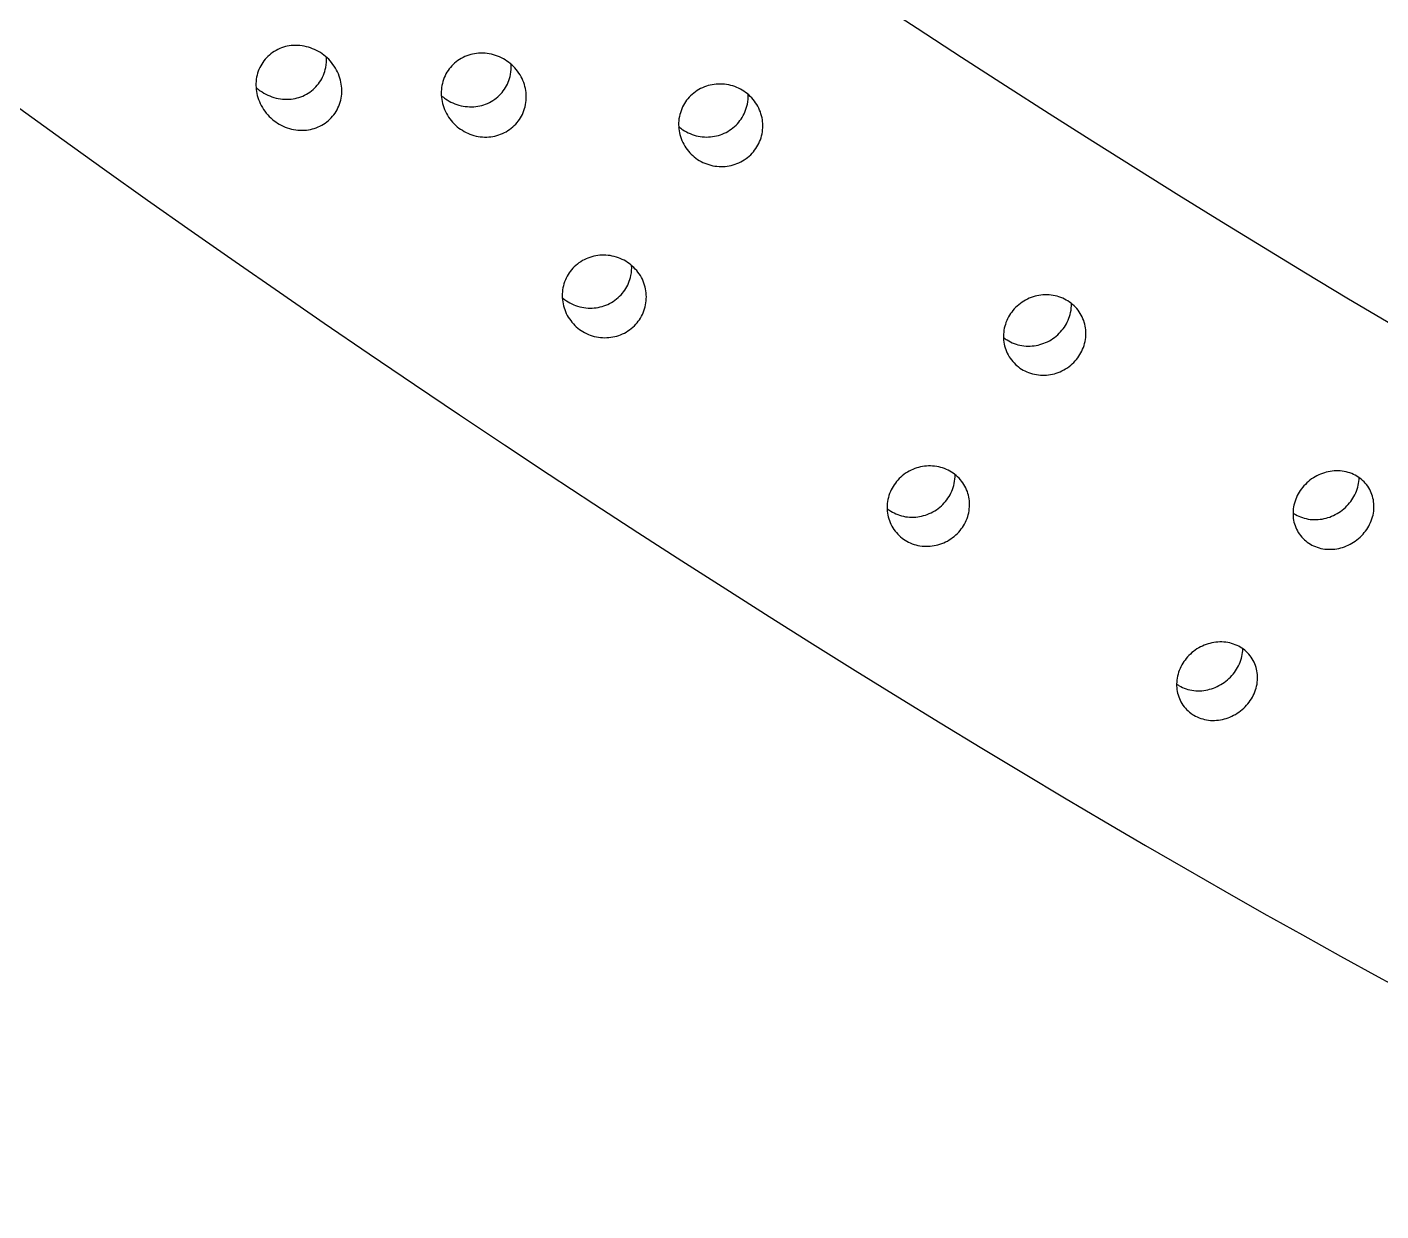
# Model space of a CAD drawing. Extents: x 646 to 726, y 789 to 934.
# Drawn here: x 693.015 to 694.213, y 829.822 to 830.87 of the extents above; entities that cross this region are included whole.
import ezdxf

# ---------------------------------------------------------------- set-up
doc = ezdxf.new("R2010")
doc.units = 0
doc.header["$MEASUREMENT"] = 0
for name, color, linetype in [('1', 4, 'Continuous'), ('1_CYAN', 4, 'Continuous'), ('DIM', 3, 'Continuous')]:
    doc.layers.add(name, color=color, linetype=linetype)

# ---------------------------------------------------------------- blocks, each defined once
blk = doc.blocks.new('SUCTION')
at = {"layer": '1'}
for centre, major_axis, start_param, end_param in [((0.5106, 0.0668), (-0.0289, 1.8748), 3.141593, 6.283185), ((0.0017, 0.059), (-0.0289, 1.8748), 3.141593, 6.283185), ((-0.4641, 0.0518), (-0.022, 1.427), 2.994561, 6.430217)]:
    blk.add_ellipse(centre, major_axis=major_axis, ratio=0.145722, start_param=start_param, end_param=end_param, dxfattribs=at)
at = {"layer": '1', "color": 3}
for points, knots in [([(0.4086, 0.8146), (0.4041, 0.8146), (0.3991, 0.8154), (0.3899, 0.8187), (0.3856, 0.8212), (0.3786, 0.8272), (0.3755, 0.831), (0.3711, 0.8394), (0.3698, 0.8439), (0.3691, 0.8524), (0.3696, 0.857), (0.3727, 0.8655), (0.3752, 0.8693), (0.3812, 0.8754), (0.385, 0.8781), (0.3937, 0.8816), (0.3985, 0.8825), (0.4076, 0.8827), (0.4126, 0.8819), (0.4218, 0.8786), (0.4261, 0.8761), (0.4331, 0.8702), (0.4363, 0.8664), (0.4407, 0.8581), (0.442, 0.8536), (0.4427, 0.845), (0.4422, 0.8404), (0.4391, 0.832), (0.4366, 0.8281), (0.4306, 0.8219), (0.4267, 0.8193), (0.418, 0.8157), (0.4132, 0.8147), (0.4086, 0.8146)], [0, 0, 0, 0, 0.0138713, 0.0138713, 0.0277426, 0.0277426, 0.0418409, 0.0418409, 0.0559392, 0.0559392, 0.0700768, 0.0700768, 0.0842144, 0.0842144, 0.0980898, 0.0980898, 0.1119652, 0.1119652, 0.1258405, 0.1258405, 0.1397159, 0.1397159, 0.1538535, 0.1538535, 0.1679911, 0.1679911, 0.1820894, 0.1820894, 0.1961877, 0.1961877, 0.210059, 0.210059, 0.2239303, 0.2239303, 0.2239303, 0.2239303]), ([(0.5918, 0.8175), (0.5872, 0.8174), (0.5823, 0.8182), (0.573, 0.8215), (0.5688, 0.8241), (0.5618, 0.83), (0.5586, 0.8338), (0.5542, 0.8422), (0.5529, 0.8467), (0.5522, 0.8553), (0.5528, 0.8598), (0.5558, 0.8683), (0.5583, 0.8721), (0.5643, 0.8782), (0.5681, 0.8809), (0.5768, 0.8844), (0.5816, 0.8854), (0.5908, 0.8855), (0.5957, 0.8847), (0.6049, 0.8814), (0.6092, 0.8789), (0.6162, 0.873), (0.6194, 0.8693), (0.6238, 0.8609), (0.6251, 0.8564), (0.6259, 0.8479), (0.6253, 0.8433), (0.6223, 0.8348), (0.6197, 0.8309), (0.6137, 0.8248), (0.6099, 0.8221), (0.6012, 0.8185), (0.5964, 0.8175), (0.5918, 0.8175)], [0, 0, 0, 0, 0.0138713, 0.0138713, 0.0277426, 0.0277426, 0.0418409, 0.0418409, 0.0559392, 0.0559392, 0.0700768, 0.0700768, 0.0842144, 0.0842144, 0.0980898, 0.0980898, 0.1119652, 0.1119652, 0.1258405, 0.1258405, 0.1397159, 0.1397159, 0.1538535, 0.1538535, 0.1679911, 0.1679911, 0.1820894, 0.1820894, 0.1961877, 0.1961877, 0.210059, 0.210059, 0.2239303, 0.2239303, 0.2239303, 0.2239303]), ([(0.4285, 0.8208), (0.4285, 0.8217), (0.4285, 0.8226), (0.428, 0.8278), (0.4267, 0.8323), (0.4223, 0.8407), (0.4191, 0.8444), (0.4121, 0.8503), (0.4078, 0.8528), (0.3986, 0.8561), (0.3936, 0.8568), (0.3845, 0.8567), (0.3797, 0.8558), (0.3732, 0.8531), (0.3712, 0.852), (0.3693, 0.8508)], [0.05294318, 0.05294318, 0.05294318, 0.05294318, 0.055987, 0.055987, 0.07015487, 0.07015487, 0.08432275, 0.08432275, 0.0981971, 0.0981971, 0.11207146, 0.11207146, 0.12594581, 0.12594581, 0.1327949, 0.1327949, 0.1327949, 0.1327949]), ([(0.6117, 0.8236), (0.6117, 0.8245), (0.6116, 0.8255), (0.6112, 0.8306), (0.6099, 0.8352), (0.6054, 0.8435), (0.6023, 0.8473), (0.5952, 0.8531), (0.5909, 0.8556), (0.5817, 0.8589), (0.5768, 0.8597), (0.5676, 0.8595), (0.5628, 0.8586), (0.5563, 0.856), (0.5543, 0.8549), (0.5525, 0.8536)], [0.05294318, 0.05294318, 0.05294318, 0.05294318, 0.055987, 0.055987, 0.07015487, 0.07015487, 0.08432275, 0.08432275, 0.0981971, 0.0981971, 0.11207146, 0.11207146, 0.12594581, 0.12594581, 0.1327949, 0.1327949, 0.1327949, 0.1327949]), ([(0.6112, 0.5177), (0.6066, 0.5176), (0.6017, 0.5184), (0.5925, 0.5219), (0.5883, 0.5246), (0.5815, 0.5309), (0.5785, 0.5348), (0.5743, 0.5436), (0.5731, 0.5483), (0.5726, 0.5572), (0.5733, 0.562), (0.5765, 0.5708), (0.5791, 0.5749), (0.5852, 0.5813), (0.5892, 0.584), (0.5979, 0.5878), (0.6028, 0.5888), (0.6119, 0.5889), (0.6169, 0.5881), (0.6261, 0.5846), (0.6303, 0.5819), (0.6371, 0.5758), (0.6402, 0.5718), (0.6444, 0.5631), (0.6456, 0.5584), (0.646, 0.5494), (0.6454, 0.5447), (0.6421, 0.5358), (0.6395, 0.5318), (0.6334, 0.5253), (0.6294, 0.5225), (0.6206, 0.5187), (0.6158, 0.5177), (0.6112, 0.5177)], [0, 0, 0, 0, 0.0138846, 0.0138846, 0.0277691, 0.0277691, 0.0416534, 0.0416534, 0.0555377, 0.0555377, 0.0694237, 0.0694237, 0.0833096, 0.0833096, 0.0971943, 0.0971943, 0.1110791, 0.1110791, 0.1249638, 0.1249638, 0.1388485, 0.1388485, 0.1527345, 0.1527345, 0.1666205, 0.1666205, 0.1805047, 0.1805047, 0.194389, 0.194389, 0.2082736, 0.2082736, 0.2221581, 0.2221581, 0.2221581, 0.2221581]), ([(0.4281, 0.5148), (0.4235, 0.5148), (0.4186, 0.5156), (0.4094, 0.5191), (0.4052, 0.5218), (0.3984, 0.528), (0.3953, 0.532), (0.3912, 0.5407), (0.39, 0.5455), (0.3895, 0.5544), (0.3901, 0.5592), (0.3934, 0.568), (0.396, 0.572), (0.4021, 0.5784), (0.406, 0.5812), (0.4148, 0.585), (0.4196, 0.5859), (0.4288, 0.5861), (0.4337, 0.5853), (0.4429, 0.5818), (0.4472, 0.5791), (0.454, 0.5729), (0.457, 0.569), (0.4612, 0.5603), (0.4624, 0.5555), (0.4629, 0.5466), (0.4622, 0.5418), (0.459, 0.533), (0.4564, 0.5289), (0.4503, 0.5225), (0.4463, 0.5197), (0.4375, 0.5159), (0.4327, 0.5149), (0.4281, 0.5148)], [0, 0, 0, 0, 0.0138846, 0.0138846, 0.0277691, 0.0277691, 0.0416534, 0.0416534, 0.0555377, 0.0555377, 0.0694237, 0.0694237, 0.0833096, 0.0833096, 0.0971943, 0.0971943, 0.1110791, 0.1110791, 0.1249638, 0.1249638, 0.1388485, 0.1388485, 0.1527345, 0.1527345, 0.1666205, 0.1666205, 0.1805047, 0.1805047, 0.194389, 0.194389, 0.2082736, 0.2082736, 0.2221581, 0.2221581, 0.2221581, 0.2221581]), ([(0.6321, 0.5247), (0.6321, 0.526), (0.6322, 0.5273), (0.6318, 0.5331), (0.6307, 0.5378), (0.6265, 0.5465), (0.6234, 0.5504), (0.6166, 0.5566), (0.6123, 0.5593), (0.6031, 0.5628), (0.5982, 0.5636), (0.589, 0.5634), (0.5842, 0.5625), (0.5773, 0.5595), (0.575, 0.5582), (0.5729, 0.5566)], [0.05152079, 0.05152079, 0.05152079, 0.05152079, 0.05553775, 0.05553775, 0.06942391, 0.06942391, 0.08331008, 0.08331008, 0.09719486, 0.09719486, 0.11107963, 0.11107963, 0.12496441, 0.12496441, 0.13282261, 0.13282261, 0.13282261, 0.13282261]), ([(0.4489, 0.5218), (0.449, 0.5232), (0.449, 0.5245), (0.4487, 0.5302), (0.4475, 0.535), (0.4433, 0.5437), (0.4403, 0.5476), (0.4334, 0.5538), (0.4292, 0.5565), (0.42, 0.5599), (0.4151, 0.5608), (0.4059, 0.5606), (0.4011, 0.5596), (0.3942, 0.5567), (0.3919, 0.5554), (0.3897, 0.5538)], [0.05152079, 0.05152079, 0.05152079, 0.05152079, 0.05553775, 0.05553775, 0.06942391, 0.06942391, 0.08331008, 0.08331008, 0.09719486, 0.09719486, 0.11107963, 0.11107963, 0.12496441, 0.12496441, 0.13282261, 0.13282261, 0.13282261, 0.13282261]), ([(0.4403, 0.1717), (0.4357, 0.1716), (0.4308, 0.1725), (0.4218, 0.1762), (0.4176, 0.179), (0.411, 0.1855), (0.408, 0.1897), (0.404, 0.1989), (0.403, 0.2039), (0.4027, 0.2133), (0.4035, 0.2183), (0.407, 0.2275), (0.4097, 0.2318), (0.416, 0.2385), (0.42, 0.2414), (0.4289, 0.2453), (0.4337, 0.2463), (0.4429, 0.2464), (0.4478, 0.2456), (0.4568, 0.2419), (0.461, 0.2392), (0.4677, 0.2327), (0.4706, 0.2285), (0.4746, 0.2194), (0.4757, 0.2144), (0.4759, 0.205), (0.4751, 0.2), (0.4716, 0.1907), (0.4689, 0.1864), (0.4626, 0.1797), (0.4586, 0.1767), (0.4497, 0.1728), (0.4448, 0.1718), (0.4403, 0.1717)], [0, 0, 0, 0, 0.0138754, 0.0138754, 0.0277508, 0.0277508, 0.0418876, 0.0418876, 0.0560244, 0.0560244, 0.070122, 0.070122, 0.0842195, 0.0842195, 0.0980909, 0.0980909, 0.1119622, 0.1119622, 0.1258335, 0.1258335, 0.1397049, 0.1397049, 0.1538024, 0.1538024, 0.1679, 0.1679, 0.1820368, 0.1820368, 0.1961736, 0.1961736, 0.210049, 0.210049, 0.2239244, 0.2239244, 0.2239244, 0.2239244]), ([(0.6234, 0.1745), (0.6188, 0.1745), (0.6139, 0.1753), (0.6049, 0.179), (0.6008, 0.1818), (0.5941, 0.1883), (0.5912, 0.1925), (0.5872, 0.2017), (0.5861, 0.2067), (0.5859, 0.2161), (0.5867, 0.2211), (0.5901, 0.2304), (0.5929, 0.2346), (0.5992, 0.2413), (0.6032, 0.2442), (0.612, 0.2481), (0.6169, 0.2491), (0.626, 0.2493), (0.6309, 0.2484), (0.64, 0.2448), (0.6441, 0.242), (0.6508, 0.2355), (0.6538, 0.2313), (0.6578, 0.2222), (0.6588, 0.2172), (0.6591, 0.2078), (0.6583, 0.2028), (0.6548, 0.1935), (0.652, 0.1892), (0.6457, 0.1825), (0.6417, 0.1796), (0.6328, 0.1756), (0.628, 0.1746), (0.6234, 0.1745)], [0, 0, 0, 0, 0.0138754, 0.0138754, 0.0277508, 0.0277508, 0.0418876, 0.0418876, 0.0560244, 0.0560244, 0.070122, 0.070122, 0.0842195, 0.0842195, 0.0980909, 0.0980909, 0.1119622, 0.1119622, 0.1258335, 0.1258335, 0.1397049, 0.1397049, 0.1538024, 0.1538024, 0.1679, 0.1679, 0.1820368, 0.1820368, 0.1961736, 0.1961736, 0.210049, 0.210049, 0.2239244, 0.2239244, 0.2239244, 0.2239244]), ([(0.4617, 0.1793), (0.4618, 0.1809), (0.4619, 0.1824), (0.4617, 0.1887), (0.4607, 0.1937), (0.4567, 0.2028), (0.4538, 0.207), (0.4471, 0.2135), (0.4429, 0.2163), (0.4339, 0.2199), (0.429, 0.2208), (0.4198, 0.2206), (0.415, 0.2196), (0.4078, 0.2165), (0.4053, 0.2149), (0.403, 0.2132)], [0.05151258, 0.05151258, 0.05151258, 0.05151258, 0.05608271, 0.05608271, 0.07020559, 0.07020559, 0.08432848, 0.08432848, 0.0981983, 0.0981983, 0.11206812, 0.11206812, 0.12593795, 0.12593795, 0.13438506, 0.13438506, 0.13438506, 0.13438506]), ([(0.6448, 0.1821), (0.645, 0.1837), (0.645, 0.1853), (0.6449, 0.1915), (0.6438, 0.1965), (0.6398, 0.2057), (0.6369, 0.2098), (0.6302, 0.2163), (0.6261, 0.2191), (0.617, 0.2228), (0.6121, 0.2236), (0.603, 0.2235), (0.5981, 0.2225), (0.591, 0.2193), (0.5884, 0.2178), (0.5862, 0.216)], [0.05151258, 0.05151258, 0.05151258, 0.05151258, 0.05608271, 0.05608271, 0.07020559, 0.07020559, 0.08432848, 0.08432848, 0.0981983, 0.0981983, 0.11206812, 0.11206812, 0.12593795, 0.12593795, 0.13438506, 0.13438506, 0.13438506, 0.13438506]), ([(0.5385, -0.0162), (0.534, -0.0163), (0.5291, -0.0154), (0.5202, -0.0117), (0.5161, -0.0088), (0.5095, -0.0022), (0.5066, 0.0022), (0.5027, 0.0116), (0.5017, 0.0168), (0.5016, 0.0264), (0.5025, 0.0316), (0.5061, 0.0411), (0.5089, 0.0455), (0.5153, 0.0524), (0.5193, 0.0553), (0.5282, 0.0593), (0.5331, 0.0603), (0.5422, 0.0605), (0.5471, 0.0596), (0.556, 0.0559), (0.5601, 0.0531), (0.5668, 0.0464), (0.5697, 0.0421), (0.5736, 0.0327), (0.5745, 0.0276), (0.5747, 0.0179), (0.5738, 0.0127), (0.5701, 0.0031), (0.5673, -0.0013), (0.5608, -0.0081), (0.5568, -0.0111), (0.548, -0.0151), (0.5431, -0.0162), (0.5385, -0.0162)], [0, 0, 0, 0, 0.0138608, 0.0138608, 0.0277216, 0.0277216, 0.0422229, 0.0422229, 0.0567241, 0.0567241, 0.0711596, 0.0711596, 0.0855951, 0.0855951, 0.0994487, 0.0994487, 0.1133024, 0.1133024, 0.127156, 0.127156, 0.1410097, 0.1410097, 0.1554452, 0.1554452, 0.1698806, 0.1698806, 0.1843819, 0.1843819, 0.1988832, 0.1988832, 0.212744, 0.212744, 0.2266048, 0.2266048, 0.2266048, 0.2266048]), ([(0.5601, -0.0084), (0.5602, -0.0068), (0.5603, -0.0052), (0.5603, 0.0012), (0.5593, 0.0064), (0.5554, 0.0158), (0.5525, 0.0202), (0.5459, 0.0268), (0.5418, 0.0297), (0.5328, 0.0334), (0.528, 0.0342), (0.5188, 0.0341), (0.514, 0.0331), (0.5068, 0.0298), (0.5042, 0.0282), (0.5019, 0.0264)], [0.05216595, 0.05216595, 0.05216595, 0.05216595, 0.05687262, 0.05687262, 0.07137622, 0.07137622, 0.08587982, 0.08587982, 0.09972982, 0.09972982, 0.11357982, 0.11357982, 0.12742982, 0.12742982, 0.13602531, 0.13602531, 0.13602531, 0.13602531]), ([(0.627, -0.1545), (0.6224, -0.1546), (0.6176, -0.1537), (0.6087, -0.1499), (0.6047, -0.1471), (0.5982, -0.1403), (0.5953, -0.1358), (0.5915, -0.1261), (0.5905, -0.1209), (0.5905, -0.111), (0.5914, -0.1057), (0.5952, -0.0959), (0.5981, -0.0914), (0.6046, -0.0845), (0.6086, -0.0815), (0.6175, -0.0775), (0.6223, -0.0764), (0.6315, -0.0763), (0.6363, -0.0772), (0.6452, -0.081), (0.6492, -0.0838), (0.6558, -0.0905), (0.6587, -0.095), (0.6625, -0.1046), (0.6635, -0.1099), (0.6635, -0.1197), (0.6625, -0.125), (0.6587, -0.1349), (0.6558, -0.1394), (0.6493, -0.1464), (0.6453, -0.1494), (0.6364, -0.1534), (0.6316, -0.1545), (0.627, -0.1545)], [0, 0, 0, 0, 0.0138463, 0.0138463, 0.0276926, 0.0276926, 0.04258, 0.04258, 0.0574675, 0.0574675, 0.0722657, 0.0722657, 0.0870638, 0.0870638, 0.1008999, 0.1008999, 0.114736, 0.114736, 0.1285721, 0.1285721, 0.1424082, 0.1424082, 0.1572063, 0.1572063, 0.1720044, 0.1720044, 0.1868919, 0.1868919, 0.2017794, 0.2017794, 0.2156257, 0.2156257, 0.229472, 0.229472, 0.229472, 0.229472]), ([(0.6485, -0.1466), (0.6487, -0.145), (0.6488, -0.1434), (0.6488, -0.1369), (0.6479, -0.1316), (0.6441, -0.1219), (0.6412, -0.1174), (0.6346, -0.1107), (0.6306, -0.1078), (0.6218, -0.1041), (0.6169, -0.1032), (0.6078, -0.1033), (0.6029, -0.1044), (0.5958, -0.1076), (0.5932, -0.1093), (0.5908, -0.1111)], [0.05298666, 0.05298666, 0.05298666, 0.05298666, 0.05772049, 0.05772049, 0.07263637, 0.07263637, 0.08755225, 0.08755225, 0.10138253, 0.10138253, 0.1152128, 0.1152128, 0.12904308, 0.12904308, 0.13767704, 0.13767704, 0.13767704, 0.13767704])]:
    blk.add_open_spline(points, degree=3, knots=knots, dxfattribs=at)
blk = doc.blocks.new('BOLT')
at = {"layer": '1_CYAN', "color": 3, "linetype": 'Continuous'}
blk.add_arc((64.2137, 40.0759), 26.8116, 228.94721, 235.76831, dxfattribs=at)
at = {"layer": 'DIM', "rotation": 234.8863574553942}
blk.add_blockref('SUCTION', (47.497, 21.1858), dxfattribs=at)

msp = doc.modelspace()

# ---------------------------------------------------------------- block references
at = {"layer": '1'}
msp.add_blockref('BOLT', (646.2137, 810.0771), dxfattribs=at)

doc.saveas('drawing.dxf')
